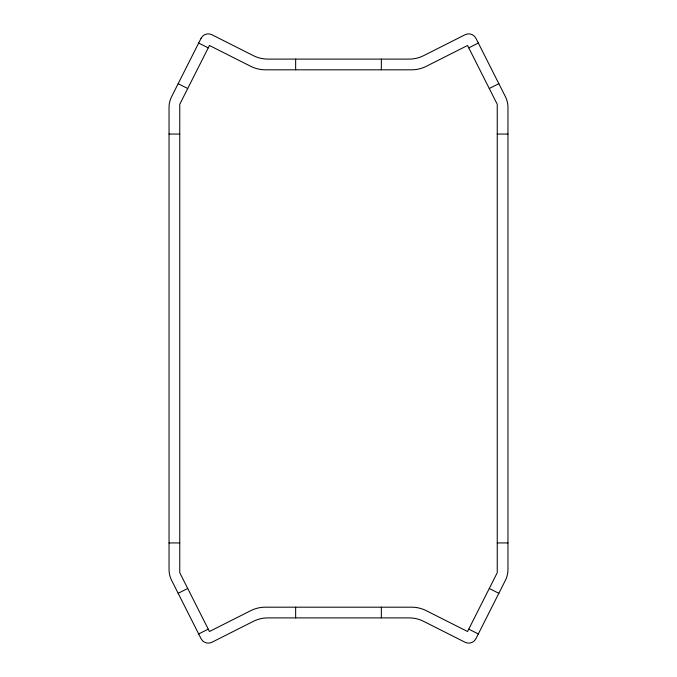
<?xml version="1.0" encoding="UTF-8"?>
<svg xmlns="http://www.w3.org/2000/svg" width="677" height="677" viewBox="0 0 677 677"><rect width="100%" height="100%" fill="white"/><g stroke="black" fill="none" stroke-linecap="round" stroke-linejoin="round"><path stroke-width="1.02" d="M468.763 47.872L478.326 43.049M489.285 88.518L498.847 83.694M178.153 593.306L187.715 588.482M198.674 633.951L208.237 629.128M169.038 134.063L179.752 134.063M497.248 134.063L507.962 134.063M169.038 542.937L179.752 542.937M497.248 542.937L507.962 542.937M198.674 43.049L208.237 47.872M178.153 83.694L187.715 88.518M489.285 588.482L498.847 593.306M468.763 629.128L478.326 633.951M381.354 59.102L381.354 69.816M381.354 607.184L381.354 617.898M295.646 59.102L295.646 69.816M295.646 607.184L295.646 617.898M201.086 38.267L171.619 96.625A24.11 24.11 0 0 0 169.038 107.491L169.038 569.509A24.11 24.11 0 0 0 171.628 580.375L201.086 638.733A8.031 8.031 0 0 0 211.876 642.287L253.367 621.342A32.141 32.141 0 0 1 267.855 617.898L409.145 617.898A32.141 32.141 0 0 1 423.633 621.351L465.124 642.287A8.039 8.039 0 0 0 475.914 638.733L505.38 580.375A24.101 24.101 0 0 0 507.962 569.509L507.962 107.491A24.101 24.101 0 0 0 505.38 96.625L475.914 38.267A8.031 8.031 0 0 0 465.124 34.713L423.633 55.658A32.141 32.141 0 0 1 409.145 59.102L267.855 59.102A32.141 32.141 0 0 1 253.367 55.649L211.876 34.713A8.031 8.031 0 0 0 201.086 38.267M209.438 45.486L179.752 104.3L179.752 572.7L209.438 631.514L250.82 610.629A32.141 32.141 0 0 1 265.299 607.184L411.701 607.184A32.141 32.141 0 0 1 426.18 610.637L467.562 631.514L497.248 572.7L497.248 104.3L467.562 45.486L426.18 66.371A32.141 32.141 0 0 1 411.701 69.816L265.299 69.816A32.141 32.141 0 0 1 250.82 66.363L209.438 45.486"/></g></svg>
